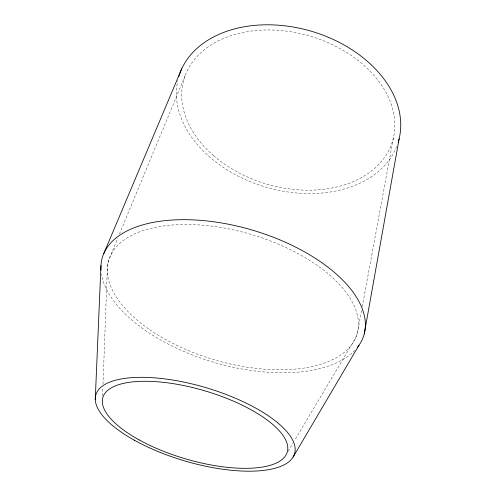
<?xml version="1.0" encoding="UTF-8"?>
<svg xmlns="http://www.w3.org/2000/svg" width="496" height="496" viewBox="0 0 496 496"><rect width="100%" height="100%" fill="white"/><g stroke="black" fill="none" stroke-linecap="round" stroke-linejoin="round"><path stroke-width="0.37" stroke-dasharray="2.48 1.86" d="M102.567 395.752L102.889 387.24M103.007 384.146L107.39 267.276L108.401 261.293L117.614 238.409M361.547 310.453L357.473 332.525L355.471 338.26L294.494 440.609M362.254 306.652L393.452 137.696M119.393 234.131L185.417 74.983M288.145 451.248L292.907 443.269M354.82 350.331A136.412 68.87 16.5 0 1 212.325 361.888A136.412 68.87 16.5 0 1 101.395 273.916M396.719 146.444A114.514 81.214 16.5 0 1 264.852 186.856A114.514 81.214 16.5 0 1 177.742 80.6M149.78 329.728A129.549 65.336 16.5 0 0 355.979 337.094A129.549 65.336 16.5 0 0 192.87 224.62A129.549 65.336 16.5 0 0 149.78 329.728M213.559 155.639A108.779 77.097 16.5 0 0 391.456 144.386A108.779 77.097 16.5 0 0 259.842 30.231A108.779 77.097 16.5 0 0 213.559 155.639"/><path stroke-width="0.74" d="M95.269 399.33L100.955 265.651M364.225 333.957L399.15 138.713M103.788 253.543L181.672 68.907M293.049 457.145L358.986 345.241M100.979 270.196A136.412 68.87 16.5 0 1 253.983 230.584A136.412 68.87 16.5 0 1 357.306 347.498M178.814 76.477A114.514 81.214 16.5 0 1 312.151 31.471A114.514 81.214 16.5 0 1 398.176 142.271M134.36 440.219A103.639 38.136 16.5 0 0 294.32 454.51A103.639 38.136 16.5 0 0 156.99 378.051A103.639 38.136 16.5 0 0 134.36 440.219M139.171 439.909A96.156 35.352 16.5 0 0 287.097 452.612A96.156 35.352 16.5 0 0 158.912 381.901A96.156 35.352 16.5 0 0 139.171 439.909"/></g></svg>
